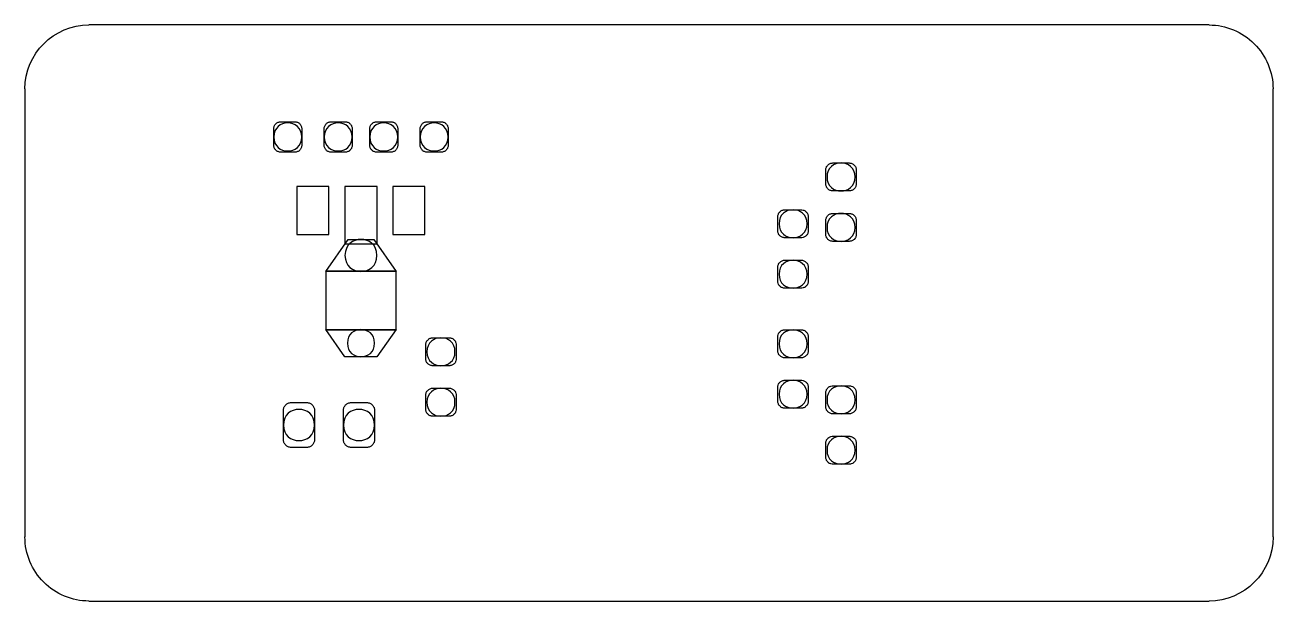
# Model space of a CAD drawing. Extents: x 5 to 105, y 5 to 103.
# Drawn here: x 66.05 to 105.05, y 84.95 to 102.95 of the extents above; entities that cross this region are included whole.
import ezdxf

# ---------------------------------------------------------------- set-up
doc = ezdxf.new("R2010")
doc.units = 0
doc.layers.get('0').update_dxf_attribs({"linetype": 'CONTINUOUS'})

msp = doc.modelspace()

# ---------------------------------------------------------------- linework, layer by layer
at = {"color": 5}
for points in [[(103.055209, 102.9546), (68.054416, 102.9546)], [(66.054877, 100.955087), (66.054877, 86.955597)], [(105.054748, 86.955597), (105.054748, 100.955087)], [(68.054416, 84.954687), (103.055209, 84.954687)]]:
    msp.add_lwpolyline(points, dxfattribs=at)
at = {"color": 7}
for points in [[(74.507769, 99.92844), (74.52844, 99.925684), (74.54911, 99.920171), (74.569781, 99.913281), (74.589073, 99.903635), (74.608366, 99.892611), (74.624902, 99.880208), (74.641439, 99.866428), (74.655219, 99.849891), (74.667622, 99.833355), (74.678646, 99.814062), (74.688292, 99.79477), (74.695182, 99.774099), (74.700694, 99.753429), (74.703451, 99.732758), (74.704829, 99.71071), (74.704829, 99.198079), (74.703451, 99.177409), (74.700694, 99.156738), (74.695182, 99.13469), (74.688292, 99.115397), (74.678646, 99.096105), (74.667622, 99.076812), (74.655219, 99.060276), (74.641439, 99.043739), (74.608366, 99.016178), (74.589073, 99.005154), (74.569781, 98.996886), (74.54911, 98.989995), (74.52844, 98.984483), (74.507769, 98.981727), (74.48572, 98.980349), (74.048882, 98.980349), (74.026834, 98.981727), (74.006163, 98.984483), (73.985493, 98.989995), (73.964822, 98.996886), (73.94553, 99.005154), (73.927615, 99.016178), (73.909701, 99.029959), (73.894542, 99.043739), (73.879384, 99.060276), (73.866981, 99.076812), (73.855957, 99.096105), (73.846311, 99.115397), (73.839421, 99.13469), (73.833909, 99.156738), (73.831152, 99.177409), (73.829774, 99.198079), (73.829774, 99.71071), (73.831152, 99.732758), (73.833909, 99.753429), (73.839421, 99.774099), (73.846311, 99.79477), (73.855957, 99.814062), (73.866981, 99.833355), (73.879384, 99.849891), (73.894542, 99.866428), (73.909701, 99.880208), (73.927615, 99.892611), (73.94553, 99.903635), (73.964822, 99.913281), (73.985493, 99.920171), (74.006163, 99.925684), (74.026834, 99.92844), (74.048882, 99.929818), (74.48572, 99.929818)], [(76.082867, 99.92844), (76.103538, 99.925684), (76.124208, 99.920171), (76.144878, 99.913281), (76.164171, 99.903635), (76.182086, 99.892611), (76.2, 99.880208), (76.216536, 99.866428), (76.230317, 99.849891), (76.242719, 99.833355), (76.253744, 99.814062), (76.26339, 99.79477), (76.27028, 99.774099), (76.275792, 99.753429), (76.278548, 99.732758), (76.279926, 99.71071), (76.279926, 99.198079), (76.278548, 99.177409), (76.275792, 99.156738), (76.27028, 99.13469), (76.26339, 99.115397), (76.253744, 99.096105), (76.242719, 99.076812), (76.230317, 99.060276), (76.216536, 99.043739), (76.2, 99.029959), (76.182086, 99.016178), (76.164171, 99.005154), (76.144878, 98.996886), (76.124208, 98.989995), (76.103538, 98.984483), (76.082867, 98.981727), (76.060818, 98.980349), (75.62398, 98.980349), (75.601932, 98.981727), (75.581261, 98.984483), (75.56059, 98.989995), (75.53992, 98.996886), (75.520627, 99.005154), (75.502713, 99.016178), (75.484798, 99.029959), (75.46964, 99.043739), (75.454481, 99.060276), (75.442079, 99.076812), (75.431055, 99.096105), (75.421409, 99.115397), (75.414518, 99.13469), (75.409006, 99.156738), (75.40625, 99.177409), (75.404872, 99.198079), (75.404872, 99.71071), (75.40625, 99.732758), (75.409006, 99.753429), (75.414518, 99.774099), (75.421409, 99.79477), (75.431055, 99.814062), (75.442079, 99.833355), (75.454481, 99.849891), (75.46964, 99.866428), (75.484798, 99.880208), (75.502713, 99.892611), (75.520627, 99.903635), (75.53992, 99.913281), (75.56059, 99.920171), (75.581261, 99.925684), (75.601932, 99.92844), (75.62398, 99.929818), (76.060818, 99.929818)], [(77.507758, 99.92844), (77.528429, 99.925684), (77.549099, 99.920171), (77.56977, 99.913281), (77.589062, 99.903635), (77.608355, 99.892611), (77.624892, 99.880208), (77.641428, 99.866428), (77.655208, 99.849891), (77.667611, 99.833355), (77.678635, 99.814062), (77.688281, 99.79477), (77.695171, 99.774099), (77.700684, 99.753429), (77.70344, 99.732758), (77.704818, 99.71071), (77.704818, 99.198079), (77.70344, 99.177409), (77.700684, 99.156738), (77.695171, 99.13469), (77.688281, 99.115397), (77.678635, 99.096105), (77.667611, 99.076812), (77.655208, 99.060276), (77.641428, 99.043739), (77.608355, 99.016178), (77.589062, 99.005154), (77.56977, 98.996886), (77.549099, 98.989995), (77.528429, 98.984483), (77.507758, 98.981727), (77.48571, 98.980349), (77.048872, 98.980349), (77.026823, 98.981727), (77.006152, 98.984483), (76.985482, 98.989995), (76.964811, 98.996886), (76.945519, 99.005154), (76.927604, 99.016178), (76.90969, 99.029959), (76.894531, 99.043739), (76.879373, 99.060276), (76.86697, 99.076812), (76.855946, 99.096105), (76.8463, 99.115397), (76.83941, 99.13469), (76.833898, 99.156738), (76.831142, 99.177409), (76.829763, 99.198079), (76.829763, 99.71071), (76.831142, 99.732758), (76.833898, 99.753429), (76.83941, 99.774099), (76.8463, 99.79477), (76.855946, 99.814062), (76.86697, 99.833355), (76.879373, 99.849891), (76.894531, 99.866428), (76.90969, 99.880208), (76.927604, 99.892611), (76.945519, 99.903635), (76.964811, 99.913281), (76.985482, 99.920171), (77.006152, 99.925684), (77.026823, 99.92844), (77.048872, 99.929818), (77.48571, 99.929818)], [(79.082856, 99.92844), (79.103527, 99.925684), (79.124197, 99.920171), (79.144868, 99.913281), (79.16416, 99.903635), (79.183453, 99.892611), (79.199989, 99.880208), (79.216526, 99.866428), (79.230306, 99.849891), (79.242708, 99.833355), (79.253733, 99.814062), (79.263379, 99.79477), (79.270269, 99.774099), (79.275781, 99.753429), (79.278538, 99.732758), (79.279915, 99.71071), (79.279915, 99.198079), (79.278538, 99.177409), (79.275781, 99.156738), (79.270269, 99.13469), (79.263379, 99.115397), (79.253733, 99.096105), (79.242708, 99.076812), (79.230306, 99.060276), (79.216526, 99.043739), (79.183453, 99.016178), (79.16416, 99.005154), (79.144868, 98.996886), (79.124197, 98.989995), (79.103527, 98.984483), (79.082856, 98.981727), (79.060807, 98.980349), (78.623969, 98.980349), (78.601921, 98.981727), (78.58125, 98.984483), (78.560579, 98.989995), (78.539909, 98.996886), (78.520616, 99.005154), (78.502702, 99.016178), (78.484788, 99.029959), (78.469629, 99.043739), (78.45447, 99.060276), (78.442068, 99.076812), (78.431044, 99.096105), (78.421398, 99.115397), (78.414507, 99.13469), (78.408995, 99.156738), (78.406239, 99.177409), (78.404861, 99.198079), (78.404861, 99.71071), (78.406239, 99.732758), (78.408995, 99.753429), (78.414507, 99.774099), (78.421398, 99.79477), (78.431044, 99.814062), (78.442068, 99.833355), (78.45447, 99.849891), (78.469629, 99.866428), (78.484788, 99.880208), (78.502702, 99.892611), (78.520616, 99.903635), (78.539909, 99.913281), (78.560579, 99.920171), (78.58125, 99.925684), (78.601921, 99.92844), (78.623969, 99.929818), (79.060807, 99.929818)], [(91.832465, 98.641352), (91.854514, 98.638596), (91.875185, 98.633084), (91.894477, 98.626193), (91.91377, 98.616547), (91.933062, 98.605523), (91.949598, 98.59312), (91.966135, 98.577962), (91.979915, 98.562804), (91.993696, 98.544889), (92.00472, 98.526975), (92.012988, 98.507682), (92.019878, 98.487012), (92.025391, 98.466341), (92.029525, 98.445671), (92.029525, 97.964735), (92.025391, 97.944065), (92.019878, 97.923394), (92.012988, 97.902723), (92.00472, 97.883431), (91.993696, 97.864138), (91.966135, 97.831065), (91.949598, 97.817285), (91.933062, 97.804883), (91.91377, 97.793858), (91.894477, 97.784212), (91.875185, 97.777322), (91.854514, 97.77181), (91.832465, 97.769054), (91.811795, 97.767676), (91.299164, 97.767676), (91.277116, 97.769054), (91.256445, 97.77181), (91.235775, 97.777322), (91.215104, 97.784212), (91.195812, 97.793858), (91.176519, 97.804883), (91.159983, 97.817285), (91.143446, 97.831065), (91.129666, 97.847602), (91.117263, 97.864138), (91.106239, 97.883431), (91.096593, 97.902723), (91.089703, 97.923394), (91.08419, 97.944065), (91.081435, 97.964735), (91.080057, 97.986784), (91.080057, 98.423622), (91.081435, 98.445671), (91.08419, 98.466341), (91.089703, 98.487012), (91.096593, 98.507682), (91.106239, 98.526975), (91.117263, 98.544889), (91.129666, 98.562804), (91.143446, 98.577962), (91.159983, 98.59312), (91.176519, 98.605523), (91.195812, 98.616547), (91.215104, 98.626193), (91.235775, 98.633084), (91.256445, 98.638596), (91.277116, 98.641352), (91.299164, 98.64273), (91.811795, 98.64273)], [(74.554623, 96.40893), (75.555078, 96.40893), (75.555078, 97.909614), (74.554623, 97.909614)], [(76.055306, 96.112652), (77.055762, 96.112652), (77.055762, 97.91237), (76.055306, 97.91237)], [(77.554612, 96.40893), (78.555067, 96.40893), (78.555067, 97.909614), (77.554612, 97.909614)], [(90.33316, 97.179253), (90.374501, 97.170985), (90.395171, 97.162717), (90.414464, 97.154449), (90.432378, 97.143424), (90.450293, 97.129644), (90.465451, 97.115864), (90.48061, 97.099327), (90.493012, 97.082791), (90.504036, 97.064876), (90.513683, 97.045584), (90.520573, 97.024913), (90.526085, 97.004243), (90.528841, 96.982194), (90.530219, 96.961523), (90.530219, 96.523307), (90.528841, 96.502637), (90.526085, 96.480588), (90.520573, 96.459917), (90.513683, 96.440625), (90.504036, 96.419954), (90.493012, 96.40204), (90.48061, 96.385503), (90.465451, 96.368967), (90.450293, 96.355186), (90.432378, 96.341406), (90.414464, 96.330382), (90.395171, 96.322114), (90.374501, 96.313845), (90.33316, 96.305577), (89.77781, 96.305577), (89.755762, 96.309711), (89.735091, 96.313845), (89.714421, 96.322114), (89.695128, 96.330382), (89.677214, 96.341406), (89.659299, 96.355186), (89.644141, 96.368967), (89.628982, 96.385503), (89.61658, 96.40204), (89.605556, 96.419954), (89.597288, 96.440625), (89.589019, 96.459917), (89.583507, 96.480588), (89.580751, 96.502637), (89.579373, 96.523307), (89.579373, 96.961523), (89.580751, 96.982194), (89.583507, 97.004243), (89.589019, 97.024913), (89.597288, 97.045584), (89.605556, 97.064876), (89.61658, 97.082791), (89.628982, 97.099327), (89.644141, 97.115864), (89.659299, 97.129644), (89.677214, 97.143424), (89.695128, 97.154449), (89.714421, 97.162717), (89.735091, 97.170985), (89.755762, 97.175119), (89.77781, 97.179253), (89.798481, 97.180631), (90.311111, 97.180631)], [(91.832465, 97.066254), (91.854514, 97.063498), (91.875185, 97.057986), (91.894477, 97.051096), (91.91377, 97.04145), (91.933062, 97.030425), (91.949598, 97.018023), (91.966135, 97.002865), (91.979915, 96.987706), (91.993696, 96.969792), (92.00472, 96.951877), (92.012988, 96.932585), (92.019878, 96.911914), (92.025391, 96.891244), (92.029525, 96.870573), (92.029525, 96.389638), (92.025391, 96.368967), (92.019878, 96.348296), (92.012988, 96.327626), (92.00472, 96.308333), (91.993696, 96.289041), (91.966135, 96.255968), (91.949598, 96.242187), (91.933062, 96.229785), (91.91377, 96.218761), (91.894477, 96.209115), (91.875185, 96.202224), (91.854514, 96.196712), (91.832465, 96.193956), (91.811795, 96.192578), (91.299164, 96.192578), (91.277116, 96.193956), (91.256445, 96.196712), (91.235775, 96.202224), (91.215104, 96.209115), (91.195812, 96.218761), (91.176519, 96.229785), (91.159983, 96.242187), (91.143446, 96.255968), (91.129666, 96.272504), (91.117263, 96.289041), (91.106239, 96.308333), (91.096593, 96.327626), (91.089703, 96.348296), (91.08419, 96.368967), (91.081435, 96.389638), (91.080057, 96.411686), (91.080057, 96.848524), (91.081435, 96.870573), (91.08419, 96.891244), (91.089703, 96.911914), (91.096593, 96.932585), (91.106239, 96.951877), (91.117263, 96.969792), (91.129666, 96.987706), (91.143446, 97.002865), (91.159983, 97.018023), (91.176519, 97.030425), (91.195812, 97.04145), (91.215104, 97.051096), (91.235775, 97.057986), (91.256445, 97.063498), (91.277116, 97.066254), (91.299164, 97.067632), (91.811795, 97.067632)], [(75.454481, 95.255512), (76.154525, 96.25459), (76.955165, 96.25459), (77.655208, 95.255512)], [(90.33316, 95.604156), (90.35383, 95.6014), (90.374501, 95.595888), (90.395171, 95.588997), (90.414464, 95.579351), (90.432378, 95.568327), (90.450293, 95.555924), (90.48061, 95.525608), (90.493012, 95.507693), (90.504036, 95.489778), (90.513683, 95.470486), (90.520573, 95.449815), (90.526085, 95.429145), (90.528841, 95.407096), (90.530219, 95.386426), (90.530219, 94.94821), (90.528841, 94.927539), (90.526085, 94.90549), (90.520573, 94.88482), (90.513683, 94.865527), (90.504036, 94.846235), (90.493012, 94.826942), (90.48061, 94.810406), (90.465451, 94.793869), (90.450293, 94.780089), (90.432378, 94.766309), (90.414464, 94.755284), (90.395171, 94.747016), (90.374501, 94.738748), (90.33316, 94.73048), (89.77781, 94.73048), (89.755762, 94.734614), (89.735091, 94.738748), (89.714421, 94.747016), (89.695128, 94.755284), (89.677214, 94.766309), (89.659299, 94.780089), (89.644141, 94.793869), (89.628982, 94.810406), (89.61658, 94.826942), (89.605556, 94.846235), (89.589019, 94.88482), (89.583507, 94.90549), (89.580751, 94.927539), (89.579373, 94.94821), (89.579373, 95.386426), (89.580751, 95.407096), (89.583507, 95.429145), (89.589019, 95.449815), (89.597288, 95.470486), (89.605556, 95.489778), (89.61658, 95.507693), (89.628982, 95.525608), (89.659299, 95.555924), (89.677214, 95.568327), (89.695128, 95.579351), (89.714421, 95.588997), (89.735091, 95.595888), (89.755762, 95.6014), (89.77781, 95.604156), (89.798481, 95.605534), (90.311111, 95.605534)], [(75.454481, 93.425477), (77.65383, 93.425477), (77.65383, 95.265159), (75.454481, 95.265159)], [(77.655208, 93.436502), (77.054384, 92.586252), (76.055306, 92.586252), (75.454481, 93.436502)], [(90.33316, 93.429612), (90.35383, 93.425477), (90.374501, 93.419965), (90.395171, 93.413075), (90.414464, 93.404807), (90.432378, 93.393782), (90.450293, 93.380002), (90.465451, 93.366222), (90.48061, 93.349685), (90.493012, 93.333149), (90.504036, 93.313856), (90.513683, 93.294564), (90.520573, 93.275271), (90.526085, 93.253223), (90.528841, 93.232552), (90.530219, 93.211881), (90.530219, 92.773665), (90.528841, 92.751617), (90.526085, 92.730946), (90.520573, 92.710276), (90.513683, 92.689605), (90.504036, 92.670312), (90.493012, 92.652398), (90.48061, 92.634483), (90.450293, 92.604167), (90.432378, 92.591764), (90.414464, 92.58074), (90.395171, 92.571094), (90.374501, 92.564204), (90.35383, 92.558691), (90.33316, 92.555935), (90.311111, 92.554557), (89.798481, 92.554557), (89.77781, 92.555935), (89.755762, 92.558691), (89.735091, 92.564204), (89.714421, 92.571094), (89.695128, 92.58074), (89.677214, 92.591764), (89.659299, 92.604167), (89.628982, 92.634483), (89.61658, 92.652398), (89.605556, 92.670312), (89.597288, 92.689605), (89.589019, 92.710276), (89.583507, 92.730946), (89.580751, 92.751617), (89.579373, 92.773665), (89.579373, 93.211881), (89.580751, 93.232552), (89.583507, 93.253223), (89.589019, 93.275271), (89.605556, 93.313856), (89.61658, 93.333149), (89.628982, 93.349685), (89.644141, 93.366222), (89.659299, 93.380002), (89.677214, 93.393782), (89.695128, 93.404807), (89.714421, 93.413075), (89.735091, 93.419965), (89.755762, 93.425477), (89.77781, 93.429612)], [(79.332281, 93.178809), (79.354329, 93.176053), (79.375, 93.17054), (79.394293, 93.16365), (79.414963, 93.154004), (79.432878, 93.14298), (79.449414, 93.130577), (79.465951, 93.115419), (79.479731, 93.10026), (79.493511, 93.082346), (79.504536, 93.064431), (79.512804, 93.045139), (79.521072, 93.024468), (79.52934, 92.983127), (79.52934, 92.502192), (79.521072, 92.460851), (79.512804, 92.44018), (79.504536, 92.420888), (79.493511, 92.401595), (79.465951, 92.368522), (79.449414, 92.354742), (79.432878, 92.342339), (79.414963, 92.331315), (79.394293, 92.321669), (79.375, 92.314778), (79.354329, 92.309266), (79.332281, 92.30651), (79.31161, 92.305132), (78.79898, 92.305132), (78.776932, 92.30651), (78.756261, 92.309266), (78.73559, 92.314778), (78.71492, 92.321669), (78.695627, 92.331315), (78.677713, 92.342339), (78.659798, 92.354742), (78.64464, 92.368522), (78.629481, 92.385059), (78.617079, 92.401595), (78.606055, 92.420888), (78.596409, 92.44018), (78.589518, 92.460851), (78.584006, 92.481521), (78.58125, 92.502192), (78.579872, 92.52424), (78.579872, 92.961079), (78.58125, 92.983127), (78.584006, 93.003798), (78.589518, 93.024468), (78.596409, 93.045139), (78.606055, 93.064431), (78.617079, 93.082346), (78.629481, 93.10026), (78.659798, 93.130577), (78.677713, 93.14298), (78.695627, 93.154004), (78.71492, 93.16365), (78.73559, 93.17054), (78.756261, 93.176053), (78.776932, 93.178809), (78.79898, 93.180186), (79.31161, 93.180186)], [(90.33316, 91.854514), (90.374501, 91.846245), (90.395171, 91.837977), (90.414464, 91.829709), (90.432378, 91.818685), (90.450293, 91.804905), (90.465451, 91.791124), (90.48061, 91.774587), (90.493012, 91.758051), (90.504036, 91.738759), (90.513683, 91.719466), (90.520573, 91.700174), (90.526085, 91.679503), (90.528841, 91.657454), (90.530219, 91.636784), (90.530219, 91.198568), (90.528841, 91.177897), (90.526085, 91.155848), (90.520573, 91.135178), (90.513683, 91.114507), (90.504036, 91.095215), (90.493012, 91.0773), (90.48061, 91.059386), (90.450293, 91.029069), (90.432378, 91.016667), (90.414464, 91.005642), (90.395171, 90.995996), (90.374501, 90.989106), (90.35383, 90.983594), (90.33316, 90.980837), (90.311111, 90.97946), (89.798481, 90.97946), (89.77781, 90.980837), (89.755762, 90.983594), (89.735091, 90.989106), (89.714421, 90.995996), (89.695128, 91.005642), (89.677214, 91.016667), (89.659299, 91.029069), (89.628982, 91.059386), (89.61658, 91.0773), (89.605556, 91.095215), (89.597288, 91.114507), (89.589019, 91.135178), (89.583507, 91.155848), (89.580751, 91.177897), (89.579373, 91.198568), (89.579373, 91.636784), (89.580751, 91.657454), (89.583507, 91.679503), (89.589019, 91.700174), (89.605556, 91.738759), (89.61658, 91.758051), (89.628982, 91.774587), (89.644141, 91.791124), (89.659299, 91.804905), (89.677214, 91.818685), (89.695128, 91.829709), (89.714421, 91.837977), (89.735091, 91.846245), (89.755762, 91.85038), (89.77781, 91.854514)], [(91.832465, 91.679503), (91.854514, 91.675369), (91.875185, 91.671235), (91.91377, 91.654698), (91.933062, 91.643674), (91.966135, 91.616113), (91.993696, 91.58304), (92.00472, 91.563748), (92.012988, 91.544455), (92.019878, 91.525163), (92.025391, 91.504492), (92.029525, 91.482443), (92.029525, 91.002886), (92.025391, 90.980837), (92.019878, 90.960167), (92.012988, 90.939497), (92.00472, 90.920204), (91.993696, 90.902289), (91.979915, 90.884375), (91.966135, 90.869216), (91.949598, 90.854058), (91.933062, 90.841656), (91.91377, 90.830631), (91.894477, 90.820985), (91.875185, 90.814095), (91.854514, 90.808583), (91.832465, 90.805827), (91.811795, 90.804449), (91.299164, 90.804449), (91.277116, 90.805827), (91.256445, 90.808583), (91.235775, 90.814095), (91.215104, 90.820985), (91.195812, 90.830631), (91.176519, 90.841656), (91.159983, 90.854058), (91.143446, 90.869216), (91.129666, 90.884375), (91.117263, 90.902289), (91.106239, 90.920204), (91.096593, 90.939497), (91.089703, 90.960167), (91.08419, 90.980837), (91.081435, 91.002886), (91.080057, 91.023557), (91.080057, 91.461773), (91.081435, 91.482443), (91.08419, 91.504492), (91.089703, 91.525163), (91.096593, 91.544455), (91.106239, 91.563748), (91.117263, 91.58304), (91.129666, 91.599577), (91.143446, 91.616113), (91.176519, 91.643674), (91.195812, 91.654698), (91.215104, 91.662966), (91.235775, 91.671235), (91.277116, 91.679503)], [(79.332281, 91.603711), (79.354329, 91.600955), (79.375, 91.595443), (79.394293, 91.588553), (79.414963, 91.578906), (79.432878, 91.567882), (79.449414, 91.55548), (79.465951, 91.540321), (79.479731, 91.525163), (79.493511, 91.507248), (79.504536, 91.489334), (79.512804, 91.470041), (79.521072, 91.44937), (79.52934, 91.40803), (79.52934, 90.927094), (79.521072, 90.885753), (79.512804, 90.865082), (79.504536, 90.84579), (79.493511, 90.827876), (79.479731, 90.809961), (79.465951, 90.793424), (79.449414, 90.779644), (79.432878, 90.767242), (79.414963, 90.756218), (79.394293, 90.746571), (79.375, 90.739681), (79.354329, 90.734169), (79.332281, 90.731413), (79.31161, 90.730035), (78.79898, 90.730035), (78.776932, 90.731413), (78.756261, 90.734169), (78.73559, 90.739681), (78.71492, 90.746571), (78.695627, 90.756218), (78.677713, 90.767242), (78.659798, 90.779644), (78.64464, 90.793424), (78.629481, 90.809961), (78.617079, 90.827876), (78.606055, 90.84579), (78.596409, 90.865082), (78.589518, 90.885753), (78.584006, 90.906424), (78.58125, 90.927094), (78.579872, 90.949143), (78.579872, 91.385981), (78.58125, 91.40803), (78.584006, 91.4287), (78.589518, 91.44937), (78.596409, 91.470041), (78.606055, 91.489334), (78.617079, 91.507248), (78.629481, 91.525163), (78.659798, 91.55548), (78.677713, 91.567882), (78.695627, 91.578906), (78.71492, 91.588553), (78.73559, 91.595443), (78.756261, 91.600955), (78.776932, 91.603711), (78.79898, 91.605089), (79.31161, 91.605089)], [(74.885352, 91.15447), (74.908778, 91.150336), (74.932205, 91.144824), (74.954253, 91.136556), (74.976302, 91.125532), (74.996973, 91.114507), (75.016265, 91.099349), (75.03418, 91.08419), (75.049338, 91.066276), (75.064497, 91.046983), (75.075521, 91.026313), (75.086545, 91.004264), (75.094814, 90.982216), (75.100326, 90.958789), (75.10446, 90.935362), (75.10446, 89.97487), (75.100326, 89.951443), (75.094814, 89.928016), (75.086545, 89.905968), (75.075521, 89.883919), (75.064497, 89.863249), (75.049338, 89.843956), (75.03418, 89.826042), (75.016265, 89.810883), (74.996973, 89.795725), (74.976302, 89.783322), (74.954253, 89.773676), (74.932205, 89.765408), (74.908778, 89.759896), (74.885352, 89.755762), (74.860547, 89.754384), (74.374099, 89.754384), (74.349295, 89.755762), (74.325868, 89.759896), (74.302441, 89.765408), (74.280393, 89.773676), (74.258344, 89.783322), (74.237674, 89.795725), (74.201845, 89.826042), (74.185308, 89.843956), (74.171528, 89.863249), (74.159126, 89.883919), (74.148101, 89.905968), (74.139833, 89.928016), (74.134321, 89.951443), (74.131565, 89.97487), (74.130187, 89.998296), (74.130187, 90.910558), (74.131565, 90.935362), (74.134321, 90.958789), (74.139833, 90.982216), (74.148101, 91.004264), (74.159126, 91.026313), (74.171528, 91.046983), (74.185308, 91.066276), (74.201845, 91.08419), (74.237674, 91.114507), (74.258344, 91.125532), (74.280393, 91.136556), (74.302441, 91.144824), (74.325868, 91.150336), (74.349295, 91.15447)], [(76.759484, 91.15447), (76.784288, 91.150336), (76.806337, 91.144824), (76.829763, 91.136556), (76.851812, 91.125532), (76.871105, 91.114507), (76.890397, 91.099349), (76.908312, 91.08419), (76.924848, 91.066276), (76.938628, 91.046983), (76.951031, 91.026313), (76.962055, 91.004264), (76.968945, 90.982216), (76.975836, 90.958789), (76.978591, 90.935362), (76.97997, 90.910558), (76.97997, 89.998296), (76.978591, 89.97487), (76.975836, 89.951443), (76.968945, 89.928016), (76.962055, 89.905968), (76.951031, 89.883919), (76.938628, 89.863249), (76.924848, 89.843956), (76.908312, 89.826042), (76.890397, 89.810883), (76.871105, 89.795725), (76.851812, 89.783322), (76.829763, 89.773676), (76.806337, 89.765408), (76.784288, 89.759896), (76.759484, 89.755762), (76.736057, 89.754384), (76.248231, 89.754384), (76.224805, 89.755762), (76.201378, 89.759896), (76.177951, 89.765408), (76.155903, 89.773676), (76.133854, 89.783322), (76.113184, 89.795725), (76.093891, 89.810883), (76.075977, 89.826042), (76.060818, 89.843956), (76.04566, 89.863249), (76.033257, 89.883919), (76.023611, 89.905968), (76.015343, 89.928016), (76.009831, 89.951443), (76.005697, 89.97487), (76.004319, 89.998296), (76.004319, 90.910558), (76.005697, 90.935362), (76.009831, 90.958789), (76.015343, 90.982216), (76.023611, 91.004264), (76.033257, 91.026313), (76.04566, 91.046983), (76.060818, 91.066276), (76.075977, 91.08419), (76.093891, 91.099349), (76.113184, 91.114507), (76.133854, 91.125532), (76.155903, 91.136556), (76.177951, 91.144824), (76.201378, 91.150336), (76.224805, 91.15447)], [(91.832465, 90.104405), (91.854514, 90.100271), (91.875185, 90.096137), (91.91377, 90.079601), (91.933062, 90.068576), (91.966135, 90.041016), (91.993696, 90.007943), (92.00472, 89.990028), (92.012988, 89.969358), (92.019878, 89.950065), (92.025391, 89.929395), (92.029525, 89.907346), (92.029525, 89.427789), (92.025391, 89.40574), (92.019878, 89.385069), (92.012988, 89.364399), (92.00472, 89.345106), (91.993696, 89.327192), (91.966135, 89.294119), (91.949598, 89.278961), (91.933062, 89.266558), (91.91377, 89.255534), (91.875185, 89.238997), (91.854514, 89.234863), (91.832465, 89.230729), (91.811795, 89.229351), (91.299164, 89.229351), (91.277116, 89.230729), (91.235775, 89.238997), (91.215104, 89.247266), (91.195812, 89.255534), (91.176519, 89.266558), (91.159983, 89.278961), (91.143446, 89.294119), (91.129666, 89.310655), (91.117263, 89.327192), (91.106239, 89.345106), (91.096593, 89.364399), (91.089703, 89.385069), (91.08419, 89.40574), (91.081435, 89.427789), (91.080057, 89.448459), (91.080057, 89.886675), (91.081435, 89.907346), (91.08419, 89.929395), (91.089703, 89.950065), (91.096593, 89.969358), (91.106239, 89.990028), (91.117263, 90.007943), (91.129666, 90.024479), (91.143446, 90.041016), (91.176519, 90.068576), (91.195812, 90.079601), (91.215104, 90.087869), (91.235775, 90.096137), (91.277116, 90.104405)]]:
    msp.add_lwpolyline(points, close=True, dxfattribs=at)
at = {"color": 5}
for points in [[(66.054877, 100.955087), (66.054877, 102.058894), (66.950608, 102.9546), (68.054416, 102.9546)], [(103.055209, 102.9546), (103.585765, 102.9546), (104.094247, 102.74378), (104.469075, 102.368952)], [(104.469075, 102.368952), (104.843903, 101.994124), (105.054748, 101.485616), (105.054748, 100.955087)], [(66.64055, 85.540335), (66.265722, 85.915162), (66.054877, 86.425042), (66.054877, 86.955597)], [(105.054748, 86.955597), (105.054748, 85.850392), (104.159017, 84.954687), (103.055209, 84.954687)], [(68.054416, 84.954687), (67.523861, 84.954687), (67.015378, 85.165507), (66.64055, 85.540335)]]:
    msp.add_open_spline(points, degree=3, dxfattribs=at)
at = {"color": 7}
for points in [[(74.704829, 99.454395), (74.704829, 100.038683), (73.829774, 100.038683), (73.829774, 99.454395)], [(76.279926, 99.454395), (76.279926, 100.038683), (75.404872, 100.038683), (75.404872, 99.454395)], [(77.704818, 99.454395), (77.704818, 100.038683), (76.829763, 100.038683), (76.829763, 99.454395)], [(79.279915, 99.454395), (79.279915, 100.038683), (78.404861, 100.038683), (78.404861, 99.454395)], [(73.829774, 99.454395), (73.829774, 98.871484), (74.704829, 98.871484), (74.704829, 99.454395)], [(75.404872, 99.454395), (75.404872, 98.871484), (76.279926, 98.871484), (76.279926, 99.454395)], [(76.829763, 99.454395), (76.829763, 98.871484), (77.704818, 98.871484), (77.704818, 99.454395)], [(78.404861, 99.454395), (78.404861, 98.871484), (79.279915, 98.871484), (79.279915, 99.454395)], [(91.992318, 98.204514), (91.992318, 98.788802), (91.117263, 98.788802), (91.117263, 98.204514)], [(91.117263, 98.204514), (91.117263, 97.621604), (91.992318, 97.621604), (91.992318, 98.204514)], [(90.493012, 96.742415), (90.493012, 97.325325), (89.617958, 97.325325), (89.617958, 96.742415)], [(91.992318, 96.629416), (91.992318, 97.213704), (91.117263, 97.213704), (91.117263, 96.629416)], [(89.617958, 96.742415), (89.617958, 96.159505), (90.493012, 96.159505), (90.493012, 96.742415)], [(77.054384, 95.754362), (77.054384, 96.421332), (76.055306, 96.421332), (76.055306, 95.754362)], [(91.117263, 96.629416), (91.117263, 96.046506), (91.992318, 96.046506), (91.992318, 96.629416)], [(76.055306, 95.754362), (76.055306, 95.08877), (77.054384, 95.08877), (77.054384, 95.754362)], [(90.493012, 95.167318), (90.493012, 95.750228), (89.617958, 95.750228), (89.617958, 95.167318)], [(89.617958, 95.167318), (89.617958, 94.584407), (90.493012, 94.584407), (90.493012, 95.167318)], [(76.97997, 93.012066), (76.97997, 93.57844), (76.12972, 93.57844), (76.12972, 93.012066)], [(79.492133, 92.74197), (79.492133, 93.326259), (78.617079, 93.326259), (78.617079, 92.74197)], [(90.493012, 92.992773), (90.493012, 93.575684), (89.617958, 93.575684), (89.617958, 92.992773)], [(76.12972, 93.012066), (76.12972, 92.445692), (76.97997, 92.445692), (76.97997, 93.012066)], [(89.617958, 92.992773), (89.617958, 92.408485), (90.493012, 92.408485), (90.493012, 92.992773)], [(78.617079, 92.74197), (78.617079, 92.15906), (79.492133, 92.15906), (79.492133, 92.74197)], [(79.492133, 91.166873), (79.492133, 91.751161), (78.617079, 91.751161), (78.617079, 91.166873)], [(90.493012, 91.417676), (90.493012, 92.000586), (89.617958, 92.000586), (89.617958, 91.417676)], [(91.992318, 91.242665), (91.992318, 91.825575), (91.117263, 91.825575), (91.117263, 91.242665)], [(89.617958, 91.417676), (89.617958, 90.834766), (90.493012, 90.834766), (90.493012, 91.417676)], [(75.10446, 90.454427), (75.10446, 91.104861), (74.130187, 91.104861), (74.130187, 90.454427)], [(76.97997, 90.454427), (76.97997, 91.104861), (76.004319, 91.104861), (76.004319, 90.454427)], [(78.617079, 91.166873), (78.617079, 90.583962), (79.492133, 90.583962), (79.492133, 91.166873)], [(91.117263, 91.242665), (91.117263, 90.659755), (91.992318, 90.659755), (91.992318, 91.242665)], [(74.130187, 90.454427), (74.130187, 89.805371), (75.10446, 89.805371), (75.10446, 90.454427)], [(76.004319, 90.454427), (76.004319, 89.805371), (76.97997, 89.805371), (76.97997, 90.454427)], [(91.992318, 89.667567), (91.992318, 90.250477), (91.117263, 90.250477), (91.117263, 89.667567)], [(91.117263, 89.667567), (91.117263, 89.084657), (91.992318, 89.084657), (91.992318, 89.667567)]]:
    msp.add_open_spline(points, degree=3, dxfattribs=at)

doc.saveas('drawing.dxf')
